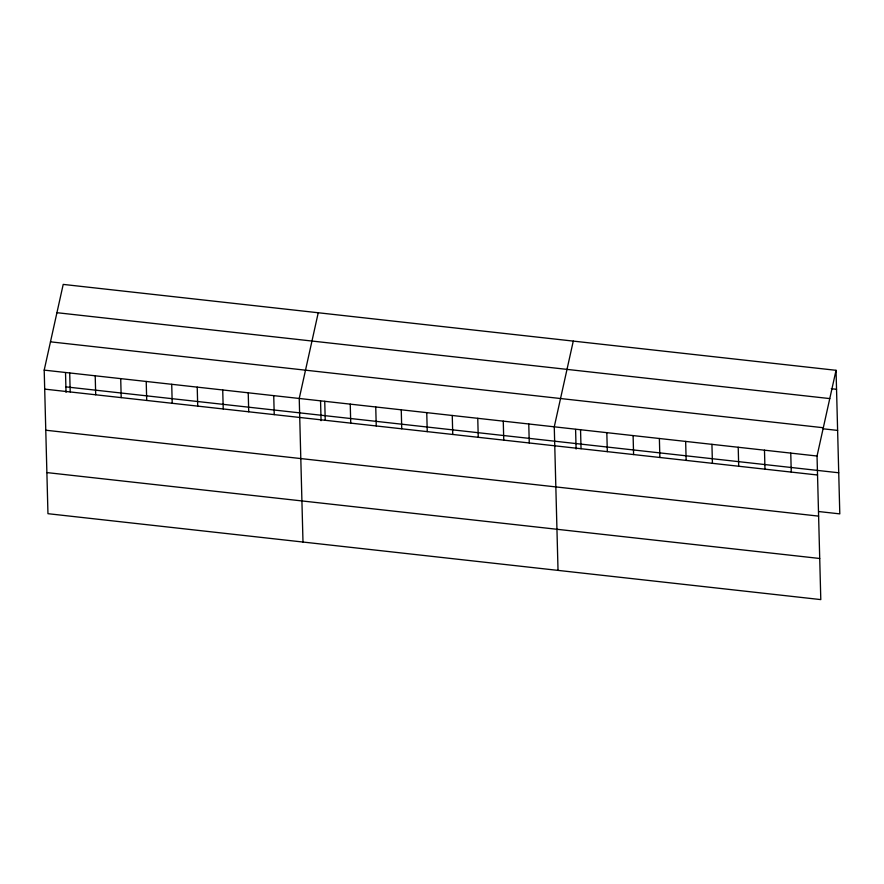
<?xml version="1.0" encoding="UTF-8"?>
<svg xmlns="http://www.w3.org/2000/svg" width="884" height="884" viewBox="0 0 884 884"><rect width="100%" height="100%" fill="white"/><g stroke="black" fill="none" stroke-linecap="round" stroke-linejoin="round"><path stroke-width="1.33" d="M836.043 370.308L817.037 456.022L820.794 599.595L47.957 513.692L44.2 370.12L63.206 284.405L836.043 370.308L839.8 513.88L818.783 511.549M318.24 312.748L299.234 398.463L302.991 542.047M573.274 341.102L554.268 426.806L558.025 570.39M831.28 388.717L836.54 389.303M56.941 312.693L829.767 398.585M50.476 341.832L823.302 427.734M823.159 428.806L837.612 430.409M44.2 370.12L817.037 456.022M65.891 386.872L838.728 472.774M44.697 389.115L817.534 475.006M45.769 430.221L818.606 516.123M46.885 472.586L819.711 558.478M790.76 453.094L791.257 472.089M764.483 450.177L764.98 469.172M738.206 447.26L738.704 466.255M711.929 444.332L712.427 463.327M685.653 441.414L686.15 460.409M659.376 438.497L659.873 457.492M633.099 435.569L633.596 454.564M606.822 432.652L607.319 451.647M580.545 429.734L581.042 448.729M575.594 429.447L576.103 449.05M528.765 423.977L529.262 442.972M503.261 421.138L503.758 440.133M477.758 418.309L478.255 437.304M452.254 415.469L452.752 434.464M426.751 412.64L427.248 431.635M401.248 409.8L401.745 428.795M375.744 406.971L376.241 425.966M350.241 404.132L350.738 423.127M324.737 401.303L325.235 420.298M320.561 401.093L321.069 420.696M273.731 395.634L274.228 414.629M248.227 392.794L248.724 411.789M222.724 389.966L223.221 408.961M197.22 387.126L197.718 406.121M171.717 384.297L172.214 403.292M146.214 381.457L146.711 400.452M120.71 378.628L121.207 397.612M95.207 375.788L95.704 394.783M69.703 372.949L70.201 391.943M65.526 372.75L66.035 392.352"/></g></svg>
